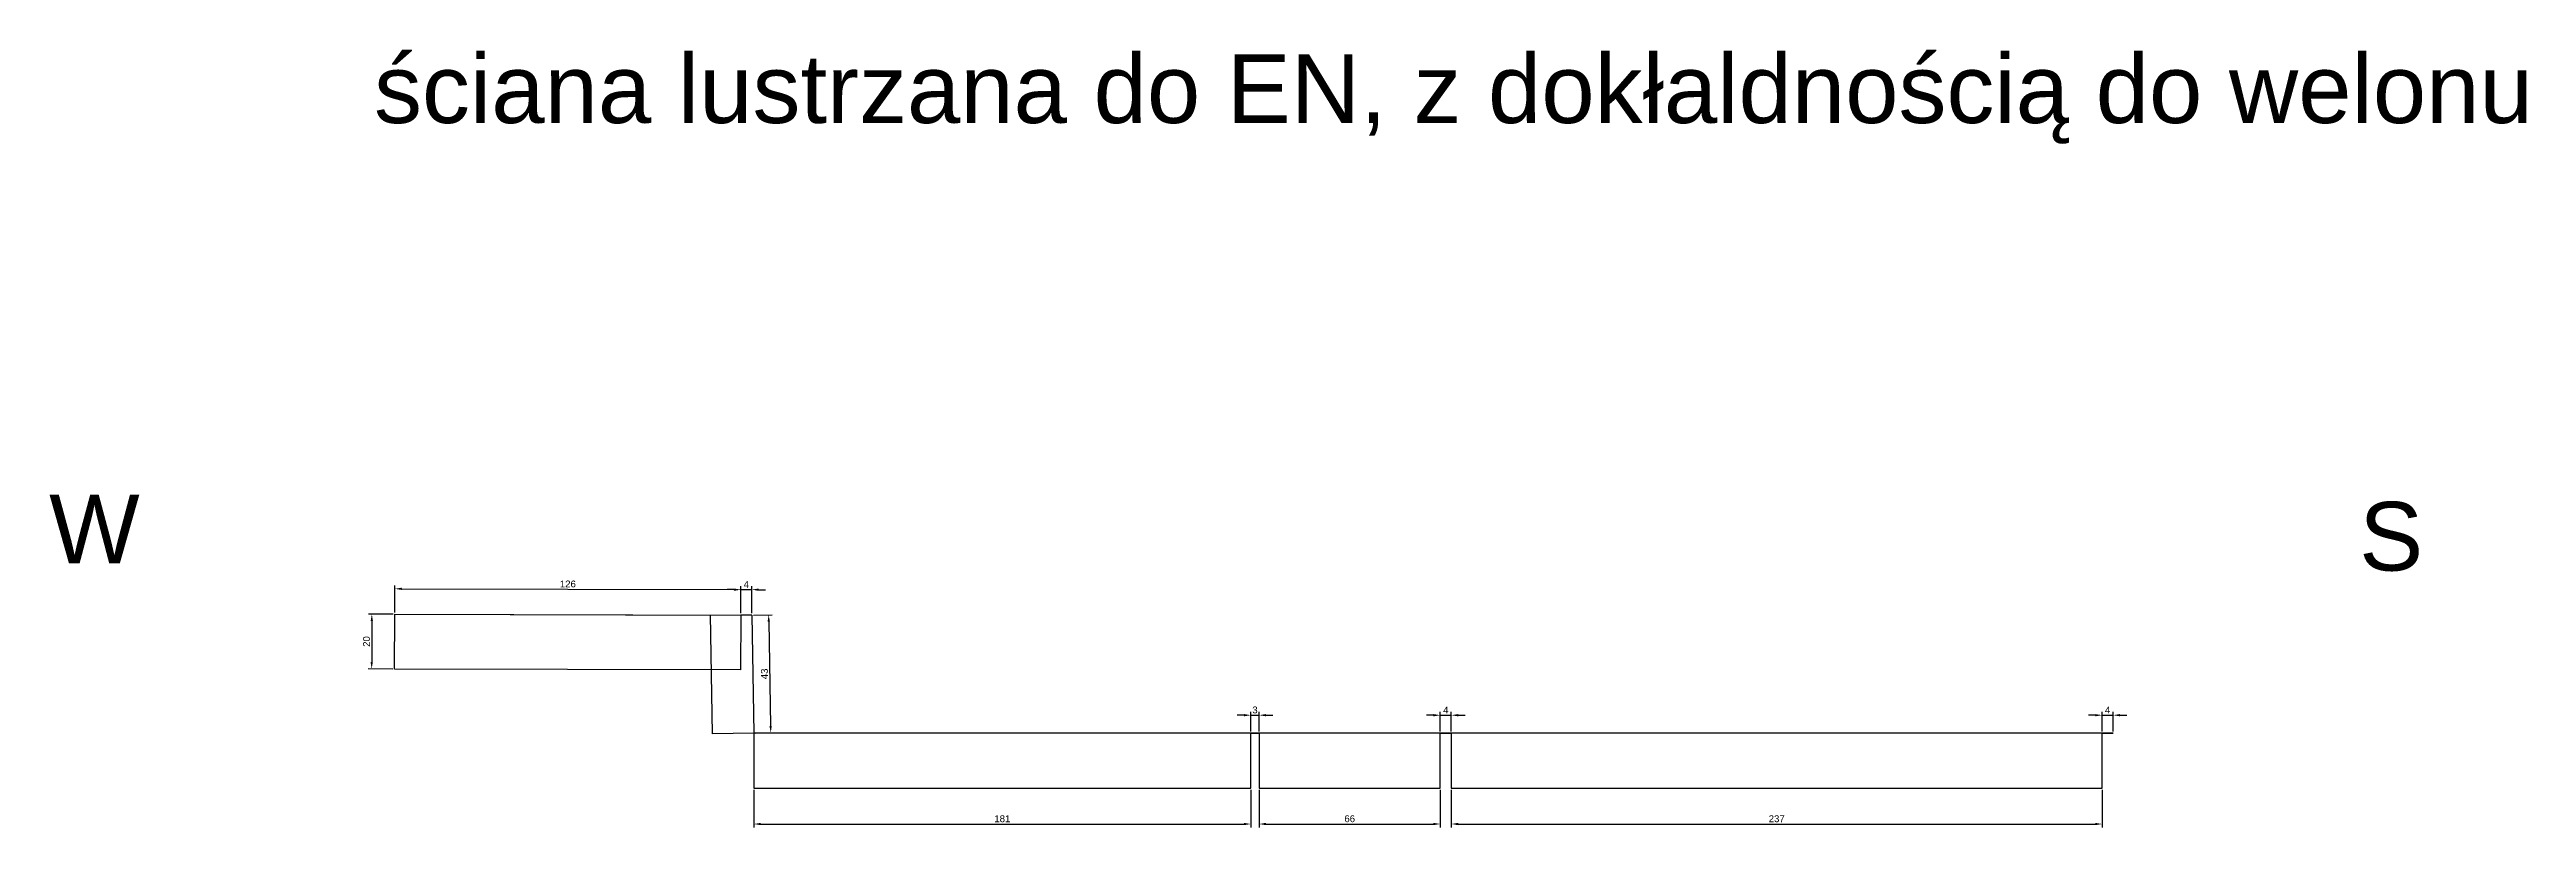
# Model space of a CAD drawing. Header units: millimetres. Extents: x -1487 to 2622, y -1920 to 1543.
# Drawn here: x -1487 to -585, y 52 to 335 of the extents above; entities that cross this region are included whole.
import ezdxf

# ---------------------------------------------------------------- set-up
doc = ezdxf.new("R2010")
doc.units = ezdxf.units.MM
doc.layers.add('bryła5', color=122, linetype='Continuous')
doc.layers.add('literki', color=7, linetype='Continuous')
doc.layers.add('szwy5.w', color=170, linetype='Continuous', transparency=0.6)
doc.layers.add('szwy5.w-wymiary', color=150, linetype='Continuous', transparency=0.6)
doc.styles.get("Standard").update_dxf_attribs({"font": 'arial.ttf'})
doc.dimstyles.new('ISO-25', dxfattribs={"dimtxt": 2.5, "dimasz": 2.5, "dimexe": 1.25, "dimexo": 0.625, "dimtad": 1, "dimtxsty": 'Standard', "dimcen": 2.5, "dimadec": 0, "dimazin": 0, "dimtfac": 1, "dimtmove": 0, "dimatfit": 3, "dimfxl": 1, "dimarcsym": 0})

# ---------------------------------------------------------------- blocks, each defined once
blk = doc.blocks.new('*D177')
at = {"layer": 'szwy5.w-wymiary', "color": 0, "lineweight": -2, "transparency": 16777216}
for p, q in [((-1362.23, 129.31), (-1371.21, 129.33)), ((-1369.96, 126.83), (-1370, 111.83)), ((-1362.28, 109.31), (-1371.26, 109.33))]:
    blk.add_line(p, q, dxfattribs=at)
at = {"layer": 'szwy5.w-wymiary', "color": 0, "transparency": 16777216}
for points in [[(-1370.38, 126.83), (-1369.55, 126.83), (-1369.96, 129.33)], [(-1370.42, 111.83), (-1369.59, 111.83), (-1370.01, 109.33)]]:
    blk.add_solid(points, dxfattribs=at)
at = {"layer": 'szwy5.w-wymiary', "color": 0, "transparency": 16777216, "insert": (-1371.88, 119.33), "char_height": 2.5, "attachment_point": 5, "rotation": 89.84897}
blk.add_mtext('20', dxfattribs=at)
blk = doc.blocks.new('*D178')
at = {"layer": 'szwy5.w-wymiary', "color": 0, "lineweight": -2, "transparency": 16777216}
for p, q in [((-1361.6, 129.93), (-1361.58, 139.78)), ((-1359.08, 138.53), (-1238.08, 138.21)), ((-1235.6, 129.6), (-1235.58, 139.45))]:
    blk.add_line(p, q, dxfattribs=at)
at = {"layer": 'szwy5.w-wymiary', "color": 0, "transparency": 16777216}
for points in [[(-1359.08, 138.94), (-1359.08, 138.11), (-1361.58, 138.53)], [(-1238.08, 138.62), (-1238.08, 137.79), (-1235.58, 138.2)]]:
    blk.add_solid(points, dxfattribs=at)
at = {"layer": 'szwy5.w-wymiary', "color": 0, "transparency": 16777216, "insert": (-1298.57, 140.27), "char_height": 2.5, "attachment_point": 5, "rotation": 359.84897}
blk.add_mtext('126', dxfattribs=at)
blk = doc.blocks.new('*D179')
at = {"layer": 'szwy5.w-wymiary', "color": 0, "lineweight": -2, "transparency": 16777216}
for p, q in [((-1238.08, 138.23), (-1240.58, 138.23)), ((-1235.6, 129.6), (-1235.58, 139.47)), ((-1235.58, 138.22), (-1231.58, 138.21)), ((-1231.6, 129.59), (-1231.58, 139.46)), ((-1229.08, 138.2), (-1226.58, 138.2))]:
    blk.add_line(p, q, dxfattribs=at)
at = {"layer": 'szwy5.w-wymiary', "color": 0, "transparency": 16777216}
for points in [[(-1238.08, 138.64), (-1238.08, 137.81), (-1235.58, 138.22)], [(-1229.08, 138.62), (-1229.08, 137.79), (-1231.58, 138.21)]]:
    blk.add_solid(points, dxfattribs=at)
at = {"layer": 'szwy5.w-wymiary', "color": 0, "transparency": 16777216, "insert": (-1233.57, 140.09), "char_height": 2.5, "attachment_point": 5, "rotation": 359.84897}
blk.add_mtext('4', dxfattribs=at)
blk = doc.blocks.new('*D180')
at = {"layer": 'szwy5.w-wymiary', "color": 0, "lineweight": -2, "transparency": 16777216}
for p, q in [((-1230.98, 128.97), (-1224.2, 129.09)), ((-1225.41, 126.57), (-1224.74, 88.58)), ((-1230.22, 85.98), (-1223.44, 86.1))]:
    blk.add_line(p, q, dxfattribs=at)
at = {"layer": 'szwy5.w-wymiary', "color": 0, "transparency": 16777216}
for points in [[(-1225.83, 126.56), (-1224.99, 126.58), (-1225.45, 129.07)], [(-1225.15, 88.57), (-1224.32, 88.58), (-1224.69, 86.08)]]:
    blk.add_solid(points, dxfattribs=at)
at = {"layer": 'szwy5.w-wymiary', "color": 0, "transparency": 16777216, "insert": (-1226.97, 107.54), "char_height": 2.5, "attachment_point": 5, "rotation": 91.01345}
blk.add_mtext('43', dxfattribs=at)
blk = doc.blocks.new('*D182')
at = {"layer": 'szwy5.w-wymiary', "color": 0, "lineweight": -2, "transparency": 16777216}
for p, q in [((-1230.84, 65.34), (-1230.84, 51.63)), ((-1049.84, 65.34), (-1049.84, 51.63)), ((-1228.34, 52.88), (-1052.34, 52.88))]:
    blk.add_line(p, q, dxfattribs=at)
at = {"layer": 'szwy5.w-wymiary', "color": 0, "transparency": 16777216}
for points in [[(-1228.34, 53.3), (-1228.34, 52.46), (-1230.84, 52.88)], [(-1052.34, 53.3), (-1052.34, 52.46), (-1049.84, 52.88)]]:
    blk.add_solid(points, dxfattribs=at)
at = {"layer": 'szwy5.w-wymiary', "color": 0, "transparency": 16777216, "insert": (-1140.34, 54.78), "char_height": 2.5, "attachment_point": 5}
blk.add_mtext('181', dxfattribs=at)
blk = doc.blocks.new('*D183')
at = {"layer": 'szwy5.w-wymiary', "color": 0, "lineweight": -2, "transparency": 16777216}
for p, q in [((-1046.84, 65.34), (-1046.84, 51.63)), ((-980.84, 65.34), (-980.84, 51.63)), ((-1044.34, 52.88), (-983.34, 52.88))]:
    blk.add_line(p, q, dxfattribs=at)
at = {"layer": 'szwy5.w-wymiary', "color": 0, "transparency": 16777216}
for points in [[(-1044.34, 53.3), (-1044.34, 52.46), (-1046.84, 52.88)], [(-983.34, 53.3), (-983.34, 52.46), (-980.84, 52.88)]]:
    blk.add_solid(points, dxfattribs=at)
at = {"layer": 'szwy5.w-wymiary', "color": 0, "transparency": 16777216, "insert": (-1013.84, 54.78), "char_height": 2.5, "attachment_point": 5}
blk.add_mtext('66', dxfattribs=at)
blk = doc.blocks.new('*D184')
at = {"layer": 'szwy5.w-wymiary', "color": 0, "lineweight": -2, "transparency": 16777216}
for p, q in [((-976.84, 65.34), (-976.84, 51.63)), ((-739.84, 65.34), (-739.84, 51.63)), ((-974.34, 52.88), (-742.34, 52.88))]:
    blk.add_line(p, q, dxfattribs=at)
at = {"layer": 'szwy5.w-wymiary', "color": 0, "transparency": 16777216}
for points in [[(-974.34, 53.3), (-974.34, 52.46), (-976.84, 52.88)], [(-742.34, 53.3), (-742.34, 52.46), (-739.84, 52.88)]]:
    blk.add_solid(points, dxfattribs=at)
at = {"layer": 'szwy5.w-wymiary', "color": 0, "transparency": 16777216, "insert": (-858.34, 54.78), "char_height": 2.5, "attachment_point": 5}
blk.add_mtext('237', dxfattribs=at)
blk = doc.blocks.new('*D185')
at = {"layer": 'szwy5.w-wymiary', "color": 0, "lineweight": -2, "transparency": 16777216}
for p, q in [((-1052.34, 92.5), (-1054.84, 92.5)), ((-1049.84, 86.59), (-1049.84, 93.75)), ((-1049.84, 92.5), (-1046.84, 92.5)), ((-1046.84, 86.59), (-1046.84, 93.75)), ((-1044.34, 92.5), (-1041.84, 92.5))]:
    blk.add_line(p, q, dxfattribs=at)
at = {"layer": 'szwy5.w-wymiary', "color": 0, "transparency": 16777216}
for points in [[(-1052.34, 92.91), (-1052.34, 92.08), (-1049.84, 92.5)], [(-1044.34, 92.91), (-1044.34, 92.08), (-1046.84, 92.5)]]:
    blk.add_solid(points, dxfattribs=at)
at = {"layer": 'szwy5.w-wymiary', "color": 0, "transparency": 16777216, "insert": (-1048.34, 94.4), "char_height": 2.5, "attachment_point": 5}
blk.add_mtext('3', dxfattribs=at)
blk = doc.blocks.new('*D186')
at = {"layer": 'szwy5.w-wymiary', "color": 0, "lineweight": -2, "transparency": 16777216}
for p, q in [((-983.34, 92.5), (-985.84, 92.5)), ((-980.84, 86.59), (-980.84, 93.75)), ((-980.84, 92.5), (-976.84, 92.5)), ((-976.84, 86.59), (-976.84, 93.75)), ((-974.34, 92.5), (-971.84, 92.5))]:
    blk.add_line(p, q, dxfattribs=at)
at = {"layer": 'szwy5.w-wymiary', "color": 0, "transparency": 16777216}
for points in [[(-983.34, 92.91), (-983.34, 92.08), (-980.84, 92.5)], [(-974.34, 92.91), (-974.34, 92.08), (-976.84, 92.5)]]:
    blk.add_solid(points, dxfattribs=at)
at = {"layer": 'szwy5.w-wymiary', "color": 0, "transparency": 16777216, "insert": (-978.84, 94.37), "char_height": 2.5, "attachment_point": 5}
blk.add_mtext('4', dxfattribs=at)
blk = doc.blocks.new('*D187')
at = {"layer": 'szwy5.w-wymiary', "color": 0, "lineweight": -2, "transparency": 16777216}
for p, q in [((-742.34, 92.5), (-744.84, 92.5)), ((-739.84, 86.59), (-739.84, 93.75)), ((-739.84, 92.5), (-735.84, 92.5)), ((-735.84, 86.59), (-735.84, 93.75)), ((-733.34, 92.5), (-730.84, 92.5))]:
    blk.add_line(p, q, dxfattribs=at)
at = {"layer": 'szwy5.w-wymiary', "color": 0, "transparency": 16777216}
for points in [[(-742.34, 92.91), (-742.34, 92.08), (-739.84, 92.5)], [(-733.34, 92.91), (-733.34, 92.08), (-735.84, 92.5)]]:
    blk.add_solid(points, dxfattribs=at)
at = {"layer": 'szwy5.w-wymiary', "color": 0, "transparency": 16777216, "insert": (-737.84, 94.37), "char_height": 2.5, "attachment_point": 5}
blk.add_mtext('4', dxfattribs=at)

msp = doc.modelspace()

# ---------------------------------------------------------------- linework, layer by layer
at = {"layer": 'bryła5', "transparency": 33554687}
msp.add_line((-1361.603, 129.305), (-1231.603, 128.962), dxfattribs=at)
at = {"layer": 'bryła5', "transparency": 33554687, "extrusion": (-0.017687, 0.999844, 6.30458e-14)}
msp.add_line((-1231.603, 128.962), (-1230.843, 85.969), dxfattribs=at)
at = {"layer": 'bryła5', "transparency": 33554687, "extrusion": (5.39083e-14, 0.9901, 0.140365)}
msp.add_line((-735.843, 85.969), (-1230.843, 85.969), dxfattribs=at)
at = {"layer": 'szwy5.w', "transparency": 33554687}
for p, q in [((-1361.655, 109.305), (-1361.603, 129.305)), ((-1361.603, 129.305), (-1235.603, 128.973)), ((-1245.84, 85.704), (-1246.606, 129.002)), ((-1235.603, 128.973), (-1235.656, 108.973)), ((-1231.603, 128.962), (-1235.603, 128.973)), ((-1235.656, 108.973), (-1361.655, 109.305)), ((-1230.843, 85.969), (-1245.84, 85.704)), ((-1230.843, 85.969), (-1230.843, 65.969)), ((-1049.843, 65.969), (-1049.843, 85.969)), ((-1049.843, 85.969), (-1046.843, 85.969)), ((-1046.843, 85.969), (-1046.843, 65.969)), ((-980.843, 65.969), (-980.843, 85.969)), ((-980.843, 85.969), (-976.843, 85.969)), ((-976.843, 85.969), (-976.843, 65.969)), ((-739.843, 65.969), (-739.843, 85.969)), ((-739.843, 85.969), (-735.843, 85.969)), ((-1230.843, 65.969), (-1049.843, 65.969)), ((-1046.843, 65.969), (-980.843, 65.969)), ((-976.843, 65.969), (-739.843, 65.969))]:
    msp.add_line(p, q, dxfattribs=at)

# ---------------------------------------------------------------- texts
at = {"layer": 'literki', "transparency": 33554687}
for s, p in [('ściana lustrzana do EN, z dokłaldnością do welonu', (-1369.154, 308.105)), ('W', (-1487.481, 147.779)), ('S', (-646.21, 145.16))]:
    msp.add_text(s, height=25, dxfattribs=at).set_placement(p)

# ---------------------------------------------------------------- dimensions: what is measured, and where the dimension line sits
at = {"layer": 'szwy5.w-wymiary', "transparency": 33554687}
for base, p1, p2, angle, picture, middle in [((-1235.579, 138.2), (-1361.603, 129.305), (-1235.603, 128.973), 359.848971, '*D178', (-1298.574, 140.268)), ((-1231.579, 138.211), (-1235.603, 128.973), (-1231.603, 128.962), 359.848971, '*D179', (-1233.574, 140.091)), ((-1370.009, 109.327), (-1361.603, 129.305), (-1361.655, 109.305), 89.848971, '*D177', (-1371.884, 119.332)), ((-1224.692, 86.078), (-1231.603, 128.962), (-1230.843, 85.969), 91.013448, '*D180', (-1226.975, 107.541))]:
    dim = msp.add_linear_dim(base=base, p1=p1, p2=p2, angle=angle, dimstyle='ISO-25', dxfattribs=at)
    dim.commit()
    dim.dimension.update_dxf_attribs({"geometry": picture, "text_midpoint": middle})
for base, p1, p2, picture, middle in [((-1046.843, 92.497), (-1049.843, 85.969), (-1046.843, 85.969), '*D185', (-1048.343, 94.399)), ((-976.843, 92.497), (-980.843, 85.969), (-976.843, 85.969), '*D186', (-978.843, 94.372)), ((-735.843, 92.497), (-739.843, 85.969), (-735.843, 85.969), '*D187', (-737.843, 94.372)), ((-1049.843, 52.88), (-1230.843, 65.969), (-1049.843, 65.969), '*D182', (-1140.343, 54.781)), ((-980.843, 52.88), (-1046.843, 65.969), (-980.843, 65.969), '*D183', (-1013.843, 54.781)), ((-739.843, 52.88), (-976.843, 65.969), (-739.843, 65.969), '*D184', (-858.343, 54.782))]:
    dim = msp.add_linear_dim(base=base, p1=p1, p2=p2, dimstyle='ISO-25', dxfattribs=at)
    dim.commit()
    dim.dimension.update_dxf_attribs({"geometry": picture, "text_midpoint": middle})

doc.saveas('drawing.dxf')
